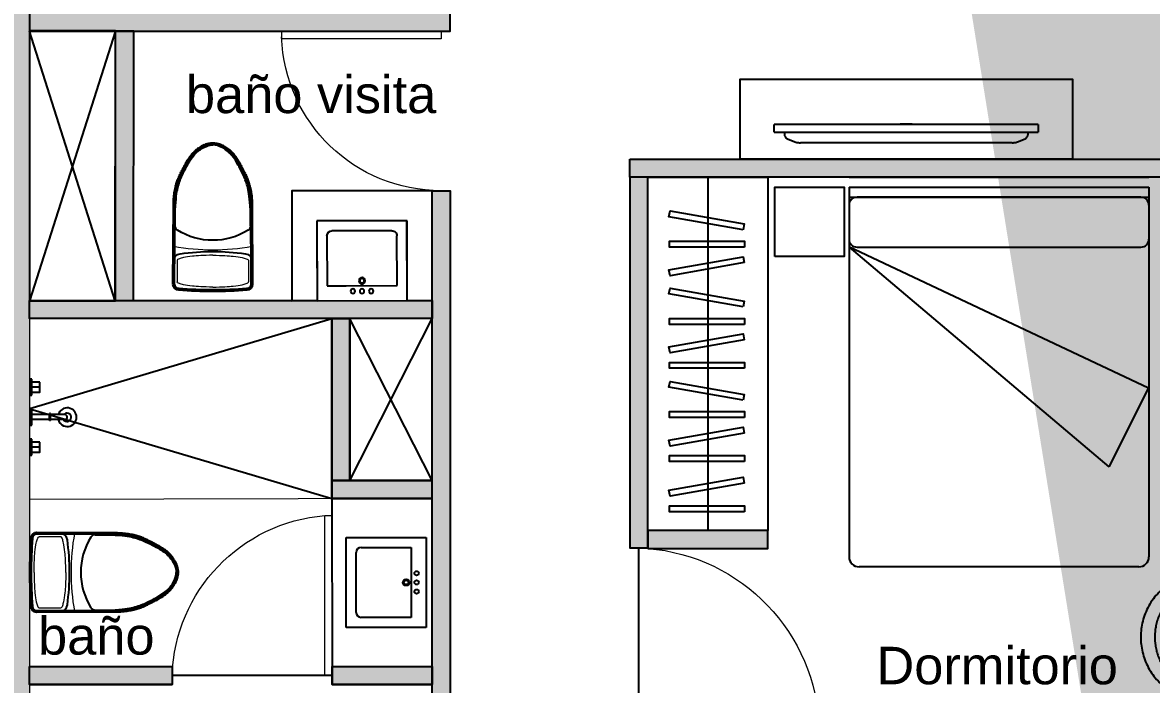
# Model space of a CAD drawing. Header units: metres. Extents: x -598 to 357, y -242 to 574.
# Drawn here: x -199.47 to -193.83, y 281.96 to 285.27 of the extents above; entities that cross this region are included whole.
import ezdxf

# ---------------------------------------------------------------- set-up
doc = ezdxf.new("R2010")
doc.units = ezdxf.units.M
doc.set_wipeout_variables(frame=1)
for name, color, linetype, lineweight in [('A-DOOR', 1, 'Continuous', 18), ('Muro Mamspoteria', 5, 'Continuous', 9), ('P-SANR-FIXT', 251, 'Continuous', 18), ('xref_Nivel TIPICO$0$P-puerta', 1, 'Continuous', 18)]:
    doc.layers.add(name, color=color, linetype=linetype, lineweight=lineweight)
for name, color, linetype in [('APTOS_SPZ_MCH_N2 MUNI$0$DUCTOS', 1, 'Continuous'), ('APTOS_SPZ_MCH_N2 MUNI$0$Muebles', 1, 'Continuous'), ('Closet serchas', 9, 'Continuous'), ('Muebles fijos', 251, 'Continuous'), ('T-texto', 8, 'Continuous'), ('xref_Nivel TIPICO$0$C-cocinas', 1, 'Continuous'), ('xref_Nivel TIPICO$0$D-ducha mezcladora', 1, 'Continuous'), ('xref_Nivel TIPICO$0$H-hatch mamposteria', 8, 'Continuous'), ('xref_Nivel TIPICO$0$H-hatch tablayeso', 9, 'Continuous'), ('xref_Nivel TIPICO$0$M-muebles', 1, 'Continuous'), ('xref_Nivel TIPICO$0$M-muro tablayeso', 4, 'Continuous')]:
    doc.layers.add(name, color=color, linetype=linetype)
doc.styles.get("Standard").update_dxf_attribs({"font": 'arial.ttf'})

# ---------------------------------------------------------------- blocks, each defined once
blk = doc.blocks.new('Toilet_Oval_17859 - MO- Inodoro-439146-NIVEL TIPICO 5 - 7  - AMOBLADO')
at = {"layer": 'P-SANR-FIXT', "lineweight": 50}
for p, q in [((-0.196, 0.4633), (-0.194, 0.0621)), ((0.194, 0.0621), (0.196, 0.4633))]:
    blk.add_line(p, q, dxfattribs=at)
at = {"layer": 'P-SANR-FIXT'}
for p, q in [((-0.1786, 0.3447), (-0.1786, 0.4512)), ((0.1786, 0.3447), (0.1786, 0.4512))]:
    blk.add_line(p, q, dxfattribs=at)
at = {"layer": 'P-SANR-FIXT', "lineweight": 25}
for p, q in [((-0.1887, 0.1708), (-0.1884, 0.0926)), ((0.1887, 0.1708), (0.1884, 0.0926))]:
    blk.add_line(p, q, dxfattribs=at)
at = {"layer": 'P-SANR-FIXT', "lineweight": 50}
for centre, radius, start, end in [((-0.1706, 0.4633), 0.0254, 90, 180), ((0, -1.9235), 2.4182, 90, 94.0453), ((0, -1.9235), 2.4182, 85.9547, 90), ((0.1706, 0.4633), 0.0254, 360, 90)]:
    blk.add_arc(centre, radius, start, end, dxfattribs=at)
at = {"layer": 'P-SANR-FIXT', "lineweight": 25}
for centre, radius, start, end in [((-0.1579, 0.3484), 0.0381, 180, 262.1046), ((0.1579, 0.3484), 0.0381, 277.8954, 0), ((0, 1.487), 1.1875, 262.1046, 277.8954), ((0, -0.0901), 0.3336, 58.0304, 121.9696), ((-0.1626, 0.1709), 0.0261, 122.4497, 180.2256), ((0.1626, 0.1709), 0.0261, 359.7744, 57.5503)]:
    blk.add_arc(centre, radius, start, end, dxfattribs=at)
at = {"layer": 'P-SANR-FIXT'}
blk.add_arc((0, -0.8197), 1.112, 79.8479, 100.1521, dxfattribs=at)
for points in [[(0, 0.4774), (-0.0484, 0.4774), (-0.1037, 0.4729), (-0.1428, 0.4681), (-0.1653, 0.461), (-0.1744, 0.4578), (-0.1786, 0.4531), (-0.1786, 0.4512)], [(0, 0.4774), (0.0484, 0.4774), (0.1037, 0.4729), (0.1428, 0.4681), (0.1653, 0.461), (0.1744, 0.4578), (0.1786, 0.4531), (0.1786, 0.4512)], [(0, 0.3185), (-0.0484, 0.3185), (-0.1037, 0.323), (-0.1428, 0.3278), (-0.1653, 0.3349), (-0.1744, 0.3381), (-0.1786, 0.3428), (-0.1786, 0.3447)], [(0, 0.3185), (0.0484, 0.3185), (0.1037, 0.323), (0.1428, 0.3278), (0.1653, 0.3349), (0.1744, 0.3381), (0.1786, 0.3428), (0.1786, 0.3447)]]:
    blk.add_open_spline(points, degree=3, knots=[0, 0, 0, 0, 0.1566407, 0.2861825, 0.3655305, 0.4088071, 0.4283279, 0.4283279, 0.4283279, 0.4283279], dxfattribs=at)
at = {"layer": 'P-SANR-FIXT', "lineweight": 50}
for points, knots in [([(-0.194, 0.0621), (-0.1937, 0.0503), (-0.1924, 0.028), (-0.189, 0.0038), (-0.1855, -0.0137), (-0.1826, -0.0259), (-0.1794, -0.0373), (-0.176, -0.048), (-0.1724, -0.0579), (-0.1688, -0.0672), (-0.165, -0.0758), (-0.1613, -0.084), (-0.1576, -0.0916), (-0.1529, -0.1013), (-0.1473, -0.1124), (-0.141, -0.1244), (-0.133, -0.1391), (-0.1251, -0.152), (-0.117, -0.1643), (-0.1107, -0.1733), (-0.1038, -0.1821), (-0.0962, -0.1908), (-0.0878, -0.1992), (-0.0783, -0.2075), (-0.0677, -0.2156), (-0.0585, -0.2217), (-0.0519, -0.2254), (-0.0482, -0.2275), (-0.0454, -0.2289), (-0.0426, -0.2302), (-0.0399, -0.2315), (-0.0376, -0.2325), (-0.0356, -0.2332), (-0.0335, -0.2339), (-0.0309, -0.2348), (-0.0276, -0.2357), (-0.0241, -0.2366), (-0.0201, -0.2374), (-0.0156, -0.2381), (-0.0092, -0.2391), (-0.0038, -0.2397), (0, -0.24)], [0, 0, 0, 0, 0.041667, 0.083333, 0.104167, 0.125, 0.145833, 0.166667, 0.1875, 0.208333, 0.229167, 0.25, 0.270833, 0.291667, 0.333333, 0.375, 0.416667, 0.5, 0.541667, 0.583333, 0.625, 0.666667, 0.708333, 0.75, 0.791667, 0.833333, 0.854167, 0.864583, 0.875, 0.885417, 0.895833, 0.90625, 0.911458, 0.916667, 0.927083, 0.9375, 0.947917, 0.958333, 0.96875, 0.979167, 1, 1, 1, 1]), ([(0, -0.24), (0.0038, -0.2397), (0.0092, -0.2391), (0.0156, -0.2381), (0.0201, -0.2374), (0.0241, -0.2366), (0.0276, -0.2357), (0.0309, -0.2348), (0.0341, -0.2338), (0.0371, -0.2327), (0.0399, -0.2315), (0.0426, -0.2302), (0.0454, -0.2289), (0.0482, -0.2275), (0.0519, -0.2254), (0.0585, -0.2217), (0.0677, -0.2156), (0.0783, -0.2075), (0.0878, -0.1992), (0.0962, -0.1908), (0.1038, -0.1821), (0.1107, -0.1733), (0.117, -0.1643), (0.1251, -0.152), (0.133, -0.1391), (0.141, -0.1244), (0.1473, -0.1124), (0.1529, -0.1013), (0.1576, -0.0916), (0.1613, -0.084), (0.165, -0.0758), (0.1688, -0.0672), (0.1724, -0.0579), (0.176, -0.048), (0.1794, -0.0373), (0.1826, -0.0259), (0.1855, -0.0137), (0.189, 0.0038), (0.1924, 0.028), (0.1937, 0.0503), (0.194, 0.0621)], [0, 0, 0, 0, 0.020833, 0.03125, 0.041667, 0.052083, 0.0625, 0.072917, 0.083333, 0.09375, 0.104167, 0.114583, 0.125, 0.135417, 0.145833, 0.166667, 0.208333, 0.25, 0.291667, 0.333333, 0.375, 0.416667, 0.458333, 0.5, 0.583333, 0.625, 0.666667, 0.708333, 0.729167, 0.75, 0.770833, 0.791667, 0.8125, 0.833333, 0.854167, 0.875, 0.895833, 0.916667, 0.958333, 1, 1, 1, 1])]:
    blk.add_open_spline(points, degree=3, knots=knots, dxfattribs=at)
at = {"layer": 'P-SANR-FIXT', "lineweight": 25}
for points in [[(-0.1884, 0.0926), (-0.1844, 0.0317), (-0.1781, -0.0197), (-0.1546, -0.0809), (-0.1328, -0.1236), (-0.1143, -0.1557), (-0.0938, -0.1851), (-0.066, -0.2094), (-0.0504, -0.2203), (-0.0177, -0.234), (0, -0.2337)], [(0.1884, 0.0926), (0.1844, 0.0317), (0.1781, -0.0197), (0.1546, -0.0809), (0.1328, -0.1236), (0.1143, -0.1557), (0.0938, -0.1851), (0.066, -0.2094), (0.0504, -0.2203), (0.0177, -0.234), (0, -0.2337)]]:
    blk.add_open_spline(points, degree=3, knots=[0, 0, 0, 0, 0.19509, 0.375915, 0.540569, 0.672678, 0.792703, 0.893059, 0.993012, 1.071971, 1.071971, 1.071971, 1.071971], dxfattribs=at)
blk = doc.blocks.new('L3')
blk.add_wipeout([(24.5796, 24.0767), (25.0296, 24.0767), (25.0296, 23.6767), (24.5796, 23.6767)]).dxf.layer = 'Muebles fijos'
at = {"layer": 'Muebles fijos'}
for p, q in [((24.5796, 24.0767), (25.0296, 24.0767)), ((24.5796, 23.6767), (24.5796, 24.0767)), ((24.6546, 24.0767), (24.9546, 24.0767)), ((25.0296, 24.0767), (25.0296, 23.6767)), ((24.5796, 23.7517), (24.5796, 24.0017)), ((24.6296, 23.7517), (24.6296, 24.0017)), ((24.6296, 23.7517), (24.6296, 24.0017)), ((24.6546, 24.0267), (24.9546, 24.0267)), ((24.6546, 24.0267), (24.9546, 24.0267)), ((24.9796, 24.0017), (24.9796, 23.7517)), ((24.9796, 24.0017), (24.9796, 23.7517)), ((25.0296, 24.0017), (25.0296, 23.6767)), ((24.9796, 23.7517), (24.6296, 23.7517)), ((24.9796, 23.7517), (24.8832, 23.7517)), ((25.0296, 23.6767), (24.5796, 23.6767)), ((25.0296, 23.6767), (24.5796, 23.6767))]:
    blk.add_line(p, q, dxfattribs=at)
for centre, radius in [((24.8046, 23.7766), 0.0161), ((24.8046, 23.7766), 0.0111), ((24.7588, 23.7245), 0.0111), ((24.8046, 23.7245), 0.0111), ((24.8504, 23.7245), 0.0111)]:
    blk.add_circle(centre, radius, dxfattribs=at)
for centre, start, end in [((24.6546, 24.0017), 90, 180), ((24.6546, 24.0017), 90, 180), ((24.9546, 24.0017), 0, 90), ((24.9546, 24.0017), 0, 90)]:
    blk.add_arc(centre, 0.025, start, end, dxfattribs=at)
blk = doc.blocks.new('xref_Nivel TIPICO$0$P-90')
at = {"layer": 'Defpoints', "color": 8, "true_color": 0x808080}
blk.add_lwpolyline([(0, 0), (0.9, 0)], dxfattribs=at)
at = {"layer": 'xref_Nivel TIPICO$0$P-puerta'}
for p, q in [((0.0404, 0.9), (0, 0.9)), ((0, 0.9), (0, 0)), ((0.0404, 0), (0.0404, 0.9)), ((0, 0), (0.0404, 0))]:
    blk.add_line(p, q, dxfattribs=at)
at = {"layer": 'xref_Nivel TIPICO$0$P-puerta', "color": 8, "true_color": 0x808080}
blk.add_arc((-0.0344, -0.032), 0.935, 1.9599, 85.4069, dxfattribs=at)
blk = doc.blocks.new('*U286')
at = {"layer": 'xref_Nivel TIPICO$0$H-hatch tablayeso', "transparency": 33554559}
h = blk.add_hatch(color=256, dxfattribs=at)
h.dxf.hatch_style = 1
h.paths.add_polyline_path([(0, 90), (0, 0), (3616.6, 0), (3616.6, 90)])
at = {"layer": 'xref_Nivel TIPICO$0$M-muro tablayeso'}
blk.add_lwpolyline([(3616.6, 0), (0, 0), (0, 90), (3616.6, 90), (3616.6, 0)], dxfattribs=at)
blk = doc.blocks.new('*U242')
at = {"layer": 'xref_Nivel TIPICO$0$H-hatch tablayeso', "transparency": 33554559}
h = blk.add_hatch(color=256, dxfattribs=at)
h.dxf.hatch_style = 1
h.paths.add_polyline_path([(0, 90), (0, 0), (499.2, 0), (499.2, 90)])
at = {"layer": 'xref_Nivel TIPICO$0$M-muro tablayeso'}
blk.add_lwpolyline([(499.2, 0), (0, 0), (0, 90), (499.2, 90), (499.2, 0)], dxfattribs=at)
blk = doc.blocks.new('*U244')
at = {"layer": 'xref_Nivel TIPICO$0$H-hatch tablayeso', "transparency": 33554559}
h = blk.add_hatch(color=256, dxfattribs=at)
h.dxf.hatch_style = 1
h.paths.add_polyline_path([(0, 90), (0, 0), (713.2, 0), (713.2, 90)])
at = {"layer": 'xref_Nivel TIPICO$0$M-muro tablayeso'}
blk.add_lwpolyline([(713.2, 0), (0, 0), (0, 90), (713.2, 90), (713.2, 0)], dxfattribs=at)
blk = doc.blocks.new('*U287')
at = {"layer": 'xref_Nivel TIPICO$0$H-hatch tablayeso', "transparency": 33554559}
h = blk.add_hatch(color=256, dxfattribs=at)
h.dxf.hatch_style = 1
h.paths.add_polyline_path([(0, 90), (0, 0), (1855, 0), (1855, 90)])
at = {"layer": 'xref_Nivel TIPICO$0$M-muro tablayeso'}
blk.add_lwpolyline([(1855, 0), (0, 0), (0, 90), (1855, 90), (1855, 0)], dxfattribs=at)
blk = doc.blocks.new('*U289')
at = {"layer": 'xref_Nivel TIPICO$0$H-hatch tablayeso', "transparency": 33554559}
h = blk.add_hatch(color=256, dxfattribs=at)
h.dxf.hatch_style = 1
h.paths.add_polyline_path([(0, 90), (0, 0), (3920.9, 0), (3920.9, 90)])
at = {"layer": 'xref_Nivel TIPICO$0$M-muro tablayeso'}
blk.add_lwpolyline([(3920.9, 0), (0, 0), (0, 90), (3920.9, 90), (3920.9, 0)], dxfattribs=at)
blk = doc.blocks.new('*U284')
at = {"layer": 'xref_Nivel TIPICO$0$H-hatch tablayeso', "transparency": 33554559}
h = blk.add_hatch(color=256, dxfattribs=at)
h.dxf.hatch_style = 1
h.paths.add_polyline_path([(0, 90), (0, 0), (2013.3, 0), (2013.3, 90)])
at = {"layer": 'xref_Nivel TIPICO$0$M-muro tablayeso'}
blk.add_lwpolyline([(2013.3, 0), (0, 0), (0, 90), (2013.3, 90), (2013.3, 0)], dxfattribs=at)
blk = doc.blocks.new('*U285')
at = {"layer": 'xref_Nivel TIPICO$0$H-hatch tablayeso', "transparency": 33554559}
h = blk.add_hatch(color=256, dxfattribs=at)
h.dxf.hatch_style = 1
h.paths.add_polyline_path([(0, 90), (0, 0), (2103.3, 0), (2103.3, 90)])
at = {"layer": 'xref_Nivel TIPICO$0$M-muro tablayeso'}
blk.add_lwpolyline([(2103.3, 0), (0, 0), (0, 90), (2103.3, 90), (2103.3, 0)], dxfattribs=at)
blk = doc.blocks.new('Familia Puertas - P-7-13066183-AMUEBLADAS N8 _18_34')
at = {"layer": 'A-DOOR'}
for p, q in [((-0.4492, 1), (-0.5, 1)), ((-0.5, 1), (-0.5, 0)), ((-0.4492, 0), (-0.4492, 1)), ((-0.5, 0), (-0.4492, 0))]:
    blk.add_line(p, q, dxfattribs=at)
at = {"layer": 'A-DOOR', "color": 8, "true_color": 0x808080}
blk.add_arc((-0.4972, 0.0006), 1.0022, 359.96451, 87.98542, dxfattribs=at)
blk = doc.blocks.new('xref_Nivel TIPICO$0$Television_Panasonic_54quot_Plasma_Wall_Mounted_10523 - Television_Panasonic_54quot_Plasma_Wall_Mounted_10523-13820842-AMUEBLADAS N8 _18_34')
at = {"layer": 'xref_Nivel TIPICO$0$M-muebles'}
for p, q in [((-0.6604, 0.2423), (0.6604, 0.2423)), ((-0.6604, 0.2423), (-0.6604, 0.2042)), ((-0.0293, 0.2439), (-0.0258, 0.2439)), ((-0.0293, 0.2439), (-0.0293, 0.2423)), ((-0.0281, 0.2439), (-0.0257, 0.2439)), ((-0.0281, 0.2439), (-0.0281, 0.2423)), ((-0.0258, 0.2439), (-0.0244, 0.2439)), ((-0.0258, 0.2439), (-0.0258, 0.2423)), ((-0.0258, 0.2439), (-0.0258, 0.2423)), ((-0.0257, 0.2439), (-0.024, 0.2439)), ((-0.0257, 0.2439), (-0.0257, 0.2423)), ((-0.0257, 0.2439), (-0.0257, 0.2423)), ((-0.0245, 0.2439), (-0.0245, 0.2423)), ((-0.0244, 0.2439), (-0.0233, 0.2439)), ((-0.0244, 0.2439), (-0.0244, 0.2423)), ((-0.024, 0.2439), (-0.0234, 0.2439)), ((-0.024, 0.2423), (-0.024, 0.2439)), ((-0.0237, 0.2439), (-0.0237, 0.2423)), ((-0.0234, 0.2439), (-0.0234, 0.2423)), ((-0.0233, 0.2439), (-0.0226, 0.2439)), ((-0.0233, 0.2439), (-0.0233, 0.2423)), ((-0.023, 0.2439), (-0.023, 0.2423)), ((-0.0226, 0.2439), (-0.0223, 0.2439)), ((-0.0226, 0.2439), (-0.0226, 0.2423)), ((-0.0223, 0.2439), (-0.0223, 0.2423)), ((-0.0211, 0.2439), (-0.0209, 0.2439)), ((-0.0211, 0.2439), (-0.0211, 0.2423)), ((-0.021, 0.2439), (-0.0204, 0.2439)), ((-0.021, 0.2439), (-0.021, 0.2423)), ((-0.0209, 0.2439), (-0.0203, 0.2439)), ((-0.0209, 0.2439), (-0.0209, 0.2423)), ((-0.0205, 0.2439), (-0.0205, 0.2423)), ((-0.0204, 0.2439), (-0.0194, 0.2439)), ((-0.0204, 0.2439), (-0.0204, 0.2423)), ((-0.0203, 0.2439), (-0.0195, 0.2439)), ((-0.0203, 0.2439), (-0.0203, 0.2423)), ((-0.0198, 0.2439), (-0.0198, 0.2423)), ((-0.0195, 0.2439), (-0.0185, 0.2439)), ((-0.0195, 0.2439), (-0.0195, 0.2423)), ((-0.0194, 0.2439), (-0.0179, 0.2439)), ((-0.0194, 0.2439), (-0.0194, 0.2423)), ((-0.0193, 0.2439), (-0.0186, 0.2439)), ((-0.0193, 0.2439), (-0.0193, 0.2423)), ((-0.0192, 0.2439), (-0.0192, 0.2423)), ((-0.0188, 0.2439), (-0.0188, 0.2423)), ((-0.0186, 0.2439), (-0.0174, 0.2439)), ((-0.0186, 0.2439), (-0.0186, 0.2423)), ((-0.0185, 0.2439), (-0.0164, 0.2439)), ((-0.0185, 0.2439), (-0.0185, 0.2423)), ((-0.0183, 0.2439), (-0.0183, 0.2423)), ((-0.018, 0.2439), (-0.018, 0.2423)), ((-0.0179, 0.2439), (-0.0165, 0.2439)), ((-0.0179, 0.2439), (-0.0179, 0.2423)), ((-0.0175, 0.2439), (-0.0175, 0.2423)), ((-0.0174, 0.2439), (-0.0166, 0.2439)), ((-0.0174, 0.2439), (-0.0174, 0.2423)), ((-0.0167, 0.2439), (-0.0167, 0.2423)), ((-0.0166, 0.2439), (-0.0164, 0.2439)), ((-0.0166, 0.2439), (-0.0166, 0.2423)), ((-0.0165, 0.2439), (-0.0157, 0.2439)), ((-0.0165, 0.2439), (-0.0165, 0.2423)), ((-0.0164, 0.2423), (-0.0164, 0.2439)), ((-0.0164, 0.2423), (-0.0164, 0.2439)), ((-0.0164, 0.2439), (-0.0164, 0.2423)), ((-0.0161, 0.2439), (-0.0161, 0.2423)), ((-0.0157, 0.2439), (-0.0153, 0.2439)), ((-0.0157, 0.2439), (-0.0157, 0.2423)), ((-0.0153, 0.2439), (-0.0152, 0.2439)), ((-0.0153, 0.2439), (-0.0153, 0.2423)), ((-0.0152, 0.2439), (-0.0152, 0.2439)), ((-0.0152, 0.2439), (-0.0149, 0.2439)), ((-0.0152, 0.2439), (-0.0152, 0.2423)), ((-0.0152, 0.2439), (-0.0152, 0.2423)), ((-0.0152, 0.2439), (-0.0152, 0.2423)), ((-0.0149, 0.2439), (-0.0149, 0.2423)), ((-0.0136, 0.2439), (-0.0125, 0.2439)), ((-0.0136, 0.2439), (-0.0136, 0.2423)), ((-0.0125, 0.2439), (-0.0103, 0.2439)), ((-0.0125, 0.2439), (-0.0125, 0.2423)), ((-0.0125, 0.2439), (-0.0125, 0.2423)), ((-0.0119, 0.2439), (-0.0119, 0.2423)), ((-0.0106, 0.2439), (-0.0106, 0.2423)), ((-0.0103, 0.2439), (-0.0092, 0.2439)), ((-0.0103, 0.2439), (-0.0103, 0.2423)), ((-0.0094, 0.2439), (-0.0094, 0.2423)), ((-0.0092, 0.2439), (-0.0085, 0.2439)), ((-0.0092, 0.2439), (-0.0092, 0.2423)), ((-0.0085, 0.2439), (-0.0081, 0.2439)), ((-0.0085, 0.2439), (-0.0085, 0.2423)), ((-0.0081, 0.2439), (-0.0081, 0.2439)), ((-0.0081, 0.2439), (-0.0081, 0.2423)), ((-0.0081, 0.2439), (-0.0081, 0.2423)), ((-0.0067, 0.2439), (-0.0065, 0.2439)), ((-0.0067, 0.2439), (-0.0067, 0.2423)), ((-0.0066, 0.2439), (-0.0061, 0.2439)), ((-0.0066, 0.2439), (-0.0066, 0.2423)), ((-0.0065, 0.2439), (-0.0059, 0.2439)), ((-0.0065, 0.2439), (-0.0065, 0.2423)), ((-0.0061, 0.2439), (-0.0051, 0.2439)), ((-0.0061, 0.2439), (-0.0061, 0.2423)), ((-0.0061, 0.2439), (-0.0061, 0.2423)), ((-0.0059, 0.2439), (-0.0051, 0.2439)), ((-0.0059, 0.2439), (-0.0059, 0.2423)), ((-0.0054, 0.2439), (-0.0054, 0.2423)), ((-0.0051, 0.2439), (-0.0041, 0.2439)), ((-0.0051, 0.2439), (-0.0035, 0.2439)), ((-0.0051, 0.2439), (-0.0051, 0.2423)), ((-0.0051, 0.2439), (-0.0051, 0.2423)), ((-0.005, 0.2439), (-0.0042, 0.2439)), ((-0.005, 0.2439), (-0.005, 0.2423)), ((-0.0049, 0.2439), (-0.0049, 0.2423)), ((-0.0044, 0.2439), (-0.0044, 0.2423)), ((-0.0042, 0.2439), (-0.003, 0.2439)), ((-0.0042, 0.2439), (-0.0042, 0.2423)), ((-0.0041, 0.2439), (-0.0021, 0.2439)), ((-0.0041, 0.2439), (-0.0041, 0.2423)), ((-0.0039, 0.2439), (-0.0039, 0.2423)), ((-0.0037, 0.2439), (-0.0037, 0.2423)), ((-0.0035, 0.2439), (-0.0021, 0.2439)), ((-0.0035, 0.2439), (-0.0035, 0.2423)), ((-0.0032, 0.2439), (-0.0032, 0.2423)), ((-0.003, 0.2439), (-0.0022, 0.2439)), ((-0.003, 0.2439), (-0.003, 0.2423)), ((-0.0024, 0.2439), (-0.0024, 0.2423)), ((-0.0022, 0.2439), (-0.0021, 0.2439)), ((-0.0022, 0.2439), (-0.0022, 0.2423)), ((-0.0021, 0.2439), (-0.0013, 0.2439)), ((-0.0021, 0.2423), (-0.0021, 0.2439)), ((-0.0021, 0.2423), (-0.0021, 0.2439)), ((-0.0021, 0.2439), (-0.0021, 0.2423)), ((-0.0021, 0.2439), (-0.0021, 0.2423)), ((-0.0018, 0.2439), (-0.0018, 0.2423)), ((-0.0013, 0.2439), (-0.0009, 0.2439)), ((-0.0013, 0.2439), (-0.0013, 0.2423)), ((-0.0009, 0.2439), (-0.0009, 0.2439)), ((-0.0009, 0.2439), (-0.0008, 0.2439)), ((-0.0009, 0.2439), (-0.0009, 0.2423)), ((-0.0009, 0.2439), (-0.0009, 0.2423)), ((-0.0009, 0.2439), (-0.0009, 0.2423)), ((-0.0008, 0.2439), (-0.0006, 0.2439)), ((-0.0008, 0.2439), (-0.0008, 0.2423)), ((-0.0006, 0.2439), (-0.0006, 0.2423)), ((0.0003, 0.2439), (0.0015, 0.2439)), ((0.0003, 0.2423), (0.0003, 0.2439)), ((0.0004, 0.2439), (0.0007, 0.2439)), ((0.0004, 0.2439), (0.0004, 0.2423)), ((0.0007, 0.2439), (0.0012, 0.2439)), ((0.0007, 0.2439), (0.0007, 0.2423)), ((0.0007, 0.2439), (0.0007, 0.2423)), ((0.0012, 0.2439), (0.002, 0.2439)), ((0.0012, 0.2439), (0.0012, 0.2423)), ((0.0012, 0.2439), (0.0012, 0.2423)), ((0.0015, 0.2439), (0.002, 0.2439)), ((0.0015, 0.2439), (0.0015, 0.2423)), ((0.0015, 0.2439), (0.0015, 0.2423)), ((0.0019, 0.2439), (0.0032, 0.2439)), ((0.0019, 0.2439), (0.0019, 0.2423)), ((0.002, 0.2439), (0.0033, 0.2439)), ((0.002, 0.2439), (0.003, 0.2439)), ((0.002, 0.2439), (0.002, 0.2423)), ((0.002, 0.2439), (0.002, 0.2423)), ((0.003, 0.2439), (0.0044, 0.2439)), ((0.003, 0.2439), (0.003, 0.2423)), ((0.0031, 0.2439), (0.0031, 0.2423)), ((0.0032, 0.2439), (0.0049, 0.2439)), ((0.0032, 0.2439), (0.0032, 0.2423)), ((0.0032, 0.2439), (0.0032, 0.2423)), ((0.0032, 0.2439), (0.0032, 0.2423)), ((0.0033, 0.2439), (0.0044, 0.2439)), ((0.0033, 0.2439), (0.0033, 0.2423)), ((0.0041, 0.2439), (0.0041, 0.2423)), ((0.0044, 0.2439), (0.0053, 0.2439)), ((0.0044, 0.2439), (0.0044, 0.2423)), ((0.0044, 0.2439), (0.0044, 0.2423)), ((0.0045, 0.2439), (0.0045, 0.2423)), ((0.0047, 0.2439), (0.0047, 0.2423)), ((0.0049, 0.2439), (0.0057, 0.2439)), ((0.0049, 0.2439), (0.0049, 0.2423)), ((0.0053, 0.2439), (0.0057, 0.2439)), ((0.0053, 0.2439), (0.0053, 0.2423)), ((0.0057, 0.2439), (0.006, 0.2439)), ((0.0057, 0.2439), (0.0057, 0.2423)), ((0.0057, 0.2439), (0.0057, 0.2423)), ((0.0057, 0.2439), (0.0057, 0.2423)), ((0.006, 0.2439), (0.006, 0.2423)), ((0.007, 0.2439), (0.008, 0.2439)), ((0.007, 0.2423), (0.007, 0.2439)), ((0.0079, 0.2439), (0.0079, 0.2423)), ((0.008, 0.2439), (0.0101, 0.2439)), ((0.008, 0.2439), (0.008, 0.2423)), ((0.0082, 0.2439), (0.0087, 0.2439)), ((0.0082, 0.2439), (0.0082, 0.2423)), ((0.0087, 0.2439), (0.0101, 0.2439)), ((0.0087, 0.2439), (0.0087, 0.2423)), ((0.0087, 0.2439), (0.0087, 0.2423)), ((0.0101, 0.2439), (0.0123, 0.2439)), ((0.0101, 0.2439), (0.0115, 0.2439)), ((0.0101, 0.2423), (0.0101, 0.2439)), ((0.0101, 0.2439), (0.0101, 0.2423)), ((0.0101, 0.2439), (0.0101, 0.2423)), ((0.0101, 0.2439), (0.0101, 0.2423)), ((0.0115, 0.2439), (0.012, 0.2439)), ((0.0115, 0.2439), (0.0115, 0.2423)), ((0.0115, 0.2439), (0.0115, 0.2423)), ((0.0117, 0.2439), (0.0117, 0.2423)), ((0.012, 0.2439), (0.012, 0.2423)), ((0.0123, 0.2439), (0.0132, 0.2439)), ((0.0123, 0.2439), (0.0123, 0.2423)), ((0.0128, 0.2439), (0.0128, 0.2423)), ((0.0132, 0.2439), (0.0132, 0.2423)), ((0.0145, 0.2439), (0.0157, 0.2439)), ((0.0145, 0.2439), (0.0145, 0.2423)), ((0.0157, 0.2439), (0.0178, 0.2439)), ((0.0157, 0.2439), (0.0157, 0.2423)), ((0.0157, 0.2439), (0.0157, 0.2423)), ((0.0162, 0.2439), (0.0162, 0.2423)), ((0.0175, 0.2439), (0.0175, 0.2423)), ((0.0178, 0.2439), (0.0189, 0.2439)), ((0.0178, 0.2439), (0.0178, 0.2423)), ((0.0188, 0.2439), (0.0188, 0.2423)), ((0.0189, 0.2439), (0.0197, 0.2439)), ((0.0189, 0.2439), (0.0189, 0.2423)), ((0.0197, 0.2439), (0.02, 0.2439)), ((0.0197, 0.2439), (0.0197, 0.2423)), ((0.02, 0.2439), (0.0201, 0.2439)), ((0.02, 0.2439), (0.02, 0.2423)), ((0.0201, 0.2439), (0.0201, 0.2423)), ((0.0217, 0.2439), (0.0229, 0.2439)), ((0.0217, 0.2439), (0.0229, 0.2439)), ((0.0217, 0.2439), (0.0217, 0.2423)), ((0.0217, 0.2439), (0.0217, 0.2423)), ((0.0229, 0.2439), (0.0229, 0.2423)), ((0.0229, 0.2439), (0.0229, 0.2423)), ((0.0243, 0.2439), (0.0247, 0.2439)), ((0.0243, 0.2439), (0.0243, 0.2423)), ((0.0247, 0.2439), (0.0258, 0.2439)), ((0.0247, 0.2439), (0.0247, 0.2423)), ((0.0252, 0.2439), (0.0252, 0.2423)), ((0.0255, 0.2439), (0.026, 0.2439)), ((0.0255, 0.2439), (0.0255, 0.2423)), ((0.0258, 0.2439), (0.0274, 0.2439)), ((0.0258, 0.2439), (0.0258, 0.2423)), ((0.026, 0.2439), (0.0273, 0.2439)), ((0.026, 0.2439), (0.026, 0.2423)), ((0.026, 0.2439), (0.026, 0.2423)), ((0.0273, 0.2439), (0.0285, 0.2439)), ((0.0273, 0.2439), (0.0273, 0.2423)), ((0.0274, 0.2439), (0.0292, 0.2439)), ((0.0274, 0.2439), (0.0274, 0.2423)), ((0.0274, 0.2439), (0.0274, 0.2423)), ((0.0274, 0.2439), (0.0274, 0.2423)), ((0.0283, 0.2439), (0.0283, 0.2423)), ((0.0285, 0.2439), (0.029, 0.2439)), ((0.0285, 0.2439), (0.0285, 0.2423)), ((0.0289, 0.2439), (0.0289, 0.2423)), ((0.029, 0.2439), (0.0302, 0.2439)), ((0.029, 0.2423), (0.029, 0.2439)), ((0.0292, 0.2439), (0.03, 0.2439)), ((0.0292, 0.2439), (0.0292, 0.2423)), ((0.0292, 0.2439), (0.0292, 0.2423)), ((0.03, 0.2439), (0.03, 0.2423)), ((0.0302, 0.2439), (0.0302, 0.2423)), ((0.6604, 0.2042), (0.6604, 0.2423)), ((0.6604, 0.2042), (-0.6604, 0.2042)), ((-0.6096, 0.1941), (-0.6096, 0.2042)), ((-0.5652, 0.1582), (-0.5943, 0.1708)), ((0.5943, 0.1708), (0.5652, 0.1582)), ((0.6096, 0.2042), (0.6096, 0.1941)), ((-0.5297, 0.1508), (0.5297, 0.1508))]:
    blk.add_line(p, q, dxfattribs=at)
for points, knots in [([(-0.5943, 0.1708), (-0.5961, 0.1716), (-0.5996, 0.1736), (-0.6031, 0.177), (-0.6055, 0.1802), (-0.6075, 0.1836), (-0.6091, 0.1882), (-0.6096, 0.1922), (-0.6096, 0.1941)], [0, 0, 0, 0, 0.2, 0.4, 0.5, 0.6, 0.8, 1, 1, 1, 1]), ([(0.6096, 0.1941), (0.6096, 0.1922), (0.6091, 0.1882), (0.6075, 0.1836), (0.6055, 0.1802), (0.6031, 0.177), (0.5995, 0.1736), (0.5962, 0.1716), (0.5943, 0.1708)], [-1, -1, -1, -1, -0.8, -0.6, -0.5, -0.4, -0.2, 0, 0, 0, 0])]:
    blk.add_open_spline(points, degree=3, knots=knots, dxfattribs=at)
for points in [[(-0.5297, 0.1508), (-0.5358, 0.1508), (-0.548, 0.1521), (-0.5596, 0.1557), (-0.5652, 0.1582)], [(0.5652, 0.1582), (0.5595, 0.1557), (0.548, 0.1521), (0.5359, 0.1508), (0.5297, 0.1508)]]:
    blk.add_open_spline(points, degree=3, dxfattribs=at)
blk = doc.blocks.new('xref_Nivel TIPICO$0$CAMA QUEEN')
at = {"layer": 'Defpoints', "color": 9, "linetype": 'Continuous'}
blk.add_line((-0.75, 1.95), (0.75, 1.95), dxfattribs=at)
at = {"layer": 'xref_Nivel TIPICO$0$M-muebles', "linetype": 'Continuous'}
for p, q in [((-0.75, 1.9), (-0.75, 0.05)), ((-0.75, 1.9), (0.75, 1.9)), ((0.75, 1.9), (0.75, 0.05)), ((-0.75, 1.85), (0.75, 1.85)), ((-0.7512, 1.6037), (0.7486, 0.8951)), ((-0.75, 1.6), (0.55, 0.5)), ((-0.71, 1.6), (0.71, 1.6)), ((0.7, 0), (-0.7, 0))]:
    blk.add_line(p, q, dxfattribs=at)
at = {"layer": 'xref_Nivel TIPICO$0$M-muebles'}
for p, q in [((-0.75, 1.81), (-0.75, 1.64)), ((0.71, 1.85), (-0.71, 1.85)), ((0.75, 1.81), (0.75, 1.64))]:
    blk.add_line(p, q, dxfattribs=at)
at = {"layer": 'xref_Nivel TIPICO$0$M-muebles', "linetype": 'Continuous'}
blk.add_lwpolyline([(0.75, 0.9), (0.55, 0.5)], dxfattribs=at)
at = {"layer": 'xref_Nivel TIPICO$0$M-muebles'}
for centre, start, end in [((-0.71, 1.81), 90, 180), ((0.71, 1.81), 0, 90), ((-0.71, 1.64), 180, 270), ((0.71, 1.64), 270, 0)]:
    blk.add_arc(centre, 0.04, start, end, dxfattribs=at)
at = {"layer": 'xref_Nivel TIPICO$0$M-muebles', "linetype": 'Continuous'}
for centre, start, end in [((-0.7, 0.05), 180, 270), ((0.7, 0.05), 270, 0)]:
    blk.add_arc(centre, 0.05, start, end, dxfattribs=at)
blk = doc.blocks.new('xref_Nivel TIPICO$0$MU12')
at = {"layer": 'xref_Nivel TIPICO$0$D-ducha mezcladora'}
for p, q in [((-0.19, 0), (-0.19, -0.01)), ((-0.11, 0), (-0.19, 0)), ((-0.11, -0.01), (-0.11, 0)), ((0.04, 0), (-0.04, 0)), ((-0.04, 0), (-0.04, -0.01)), ((0.04, -0.01), (0.04, 0)), ((0.19, 0), (0.11, 0)), ((0.11, 0), (0.11, -0.01)), ((0.19, -0.01), (0.19, 0)), ((-0.19, -0.01), (-0.11, -0.01)), ((-0.15, -0.05), (-0.15, -0.01)), ((-0.04, -0.01), (0.04, -0.01)), ((0.11, -0.01), (0.19, -0.01)), ((0.15, -0.05), (0.15, -0.01))]:
    blk.add_line(p, q, dxfattribs=at)
at = {"layer": 'xref_Nivel TIPICO$0$D-ducha mezcladora', "linetype": 'ByBlock'}
for p, q in [((-0.0125, -0.0972), (-0.0125, -0.01)), ((0.0125, -0.0972), (0.0125, -0.01)), ((-0.0175, -0.0972), (0.0175, -0.0972)), ((-0.0175, -0.1022), (-0.0175, -0.0972)), ((-0.0175, -0.1022), (0.0175, -0.1022)), ((-0.0125, -0.1771), (-0.0125, -0.1022)), ((0.0125, -0.1783), (0.0125, -0.1022)), ((0.0175, -0.1022), (0.0175, -0.0972))]:
    blk.add_line(p, q, dxfattribs=at)
at = {"layer": 'xref_Nivel TIPICO$0$D-ducha mezcladora'}
for points in [[(-0.175, -0.01), (-0.175, -0.05), (-0.125, -0.05)], [(-0.125, -0.05), (-0.125, -0.01)], [(0.125, -0.01), (0.125, -0.05), (0.175, -0.05)], [(0.175, -0.05), (0.175, -0.01)]]:
    blk.add_lwpolyline(points, dxfattribs=at)
for centre, radius, start, end in [((-0.0004, -0.1865), 0.0468, 104.9774, 73.9708), ((-0.0011, -0.1853), 0.0211, 122.5516, 49.7391), ((0.0002, -0.1733), 0.0133, 196.9135, 337.7151)]:
    blk.add_arc(centre, radius, start, end, dxfattribs=at)
blk = doc.blocks.new('*U168')
at = {"layer": 'xref_Nivel TIPICO$0$H-hatch tablayeso', "transparency": 33554559}
h = blk.add_hatch(color=256, dxfattribs=at)
h.dxf.hatch_style = 1
h.paths.add_polyline_path([(0, 90), (0, 0), (600, 0), (600, 90)])
at = {"layer": 'xref_Nivel TIPICO$0$M-muro tablayeso'}
blk.add_lwpolyline([(600, 0), (0, 0), (0, 90), (600, 90), (600, 0)], dxfattribs=at)
blk = doc.blocks.new('*U342')
at = {"layer": 'xref_Nivel TIPICO$0$H-hatch tablayeso', "transparency": 33554559}
h = blk.add_hatch(color=256, dxfattribs=at)
h.dxf.hatch_style = 1
h.paths.add_polyline_path([(0, 90), (0, 0), (1351.9, 0), (1351.9, 90)])
at = {"layer": 'xref_Nivel TIPICO$0$M-muro tablayeso'}
blk.add_lwpolyline([(1351.9, 0), (0, 0), (0, 90), (1351.9, 90), (1351.9, 0)], dxfattribs=at)
blk = doc.blocks.new('silla')
at = {"layer": 'APTOS_SPZ_MCH_N2 MUNI$0$Muebles'}
for points, weights, knots in [([(-124.698, 276.465), (-124.698, 276.4383), (-124.698, 276.4116), (-124.5567, 276.4116), (-124.4153, 276.4116), (-124.1708, 276.4416), (-124.1694, 276.7101), (-124.1681, 276.9786), (-124.4123, 277.0115), (-124.5552, 277.0115), (-124.698, 277.0115), (-124.698, 276.9851), (-124.698, 276.9586)], [1, 1, 1, 1, 1, 0.747428878724, 1, 0.747428878724, 1, 1, 1, 1, 1], [0, 0, 0, 1, 1, 2, 2, 3.453226, 3.453226, 4.906452, 4.906452, 5.906452, 5.906452, 6.906452, 6.906452, 6.906452]), ([(-124.4123, 276.4645), (-124.3069, 276.5613), (-124.3069, 276.7116), (-124.3069, 276.8619), (-124.4123, 276.9586), (-124.5521, 276.9586), (-124.6919, 276.9586), (-124.7033, 276.9586), (-124.7113, 276.9498), (-124.7194, 276.941), (-124.7194, 276.9286), (-124.7194, 276.7116), (-124.7194, 276.4945), (-124.7194, 276.4645), (-124.6919, 276.4645), (-124.5521, 276.4645), (-124.4123, 276.4645), (-124.2394, 276.516), (-124.2394, 276.7116), (-124.2394, 276.9072), (-124.4123, 276.9586)], [1, 0.906586410907, 1, 0.906586410907, 1, 1, 1, 0.923879532511, 1, 0.923879532511, 1, 1, 1, 0.707106781189, 1, 1, 1, 0.794674166831, 1, 0.794674166831, 1], [0, 0, 0, 0.871345, 0.871345, 1.74269, 1.74269, 2.74269, 2.74269, 3.528088, 3.528088, 4.313487, 4.313487, 5.313487, 5.313487, 6.884283, 6.884283, 7.884283, 7.884283, 9.188934, 9.188934, 10.493586, 10.493586, 10.493586])]:
    blk.add_rational_spline(points, weights, degree=2, knots=knots, dxfattribs=at)
blk = doc.blocks.new('*U400')
at = {"layer": 'xref_Nivel TIPICO$0$H-hatch tablayeso', "transparency": 33554559}
h = blk.add_hatch(color=256, dxfattribs=at)
h.dxf.hatch_style = 1
h.paths.add_polyline_path([(0, 90), (0, 0), (500.9, 0), (500.9, 90)])
at = {"layer": 'xref_Nivel TIPICO$0$M-muro tablayeso'}
blk.add_lwpolyline([(500.9, 0), (0, 0), (0, 90), (500.9, 90), (500.9, 0)], dxfattribs=at)
blk = doc.blocks.new('*U401')
at = {"layer": 'xref_Nivel TIPICO$0$H-hatch tablayeso', "transparency": 33554559}
h = blk.add_hatch(color=256, dxfattribs=at)
h.dxf.hatch_style = 1
h.paths.add_polyline_path([(0, 90), (0, 0), (809.3, 0), (809.3, 90)])
at = {"layer": 'xref_Nivel TIPICO$0$M-muro tablayeso'}
blk.add_lwpolyline([(809.3, 0), (0, 0), (0, 90), (809.3, 90), (809.3, 0)], dxfattribs=at)

msp = doc.modelspace()

# ---------------------------------------------------------------- hatches: boundary and pattern name
at = {"layer": 'xref_Nivel TIPICO$0$H-hatch mamposteria', "transparency": 33554585}
h = msp.add_hatch(color=256, dxfattribs=at)
h.dxf.hatch_style = 1
h.paths.add_polyline_path([(-193.8209, 300.2671), (-193.6809, 300.2671), (-193.6809, 301.9532), (-193.8209, 301.9532)], flags=17)
h.paths.add_polyline_path([(-192.6785, 304.9192), (-192.6788, 307.7882), (-192.8188, 307.7882), (-192.8185, 304.9192)], flags=17)
h.paths.add_polyline_path([(-196.4356, 277.4537), (-196.4356, 277.3137), (-194.2387, 277.3137), (-194.2387, 277.4537)])
h.paths.add_polyline_path([(-193.7788, 291.8773), (-193.7788, 291.6773), (-194.0782, 291.6764), (-194.0782, 291.7068), (-194.0982, 291.7076), (-194.0603, 291.8764)], flags=17)
h.paths.add_polyline_path([(-201.5387, 299.3882), (-201.5387, 299.5282), (-206.5387, 299.5282), (-206.5387, 299.3882)], flags=17)
h.paths.add_polyline_path([(-200.6387, 299.5282), (-200.6387, 299.3882), (-199.5787, 299.3882), (-199.5787, 295.7759), (-199.4387, 295.7759), (-199.4387, 300.2882), (-199.5787, 300.2882), (-199.5787, 299.5282)], flags=17)
h.paths.add_polyline_path([(-207.2787, 303.289), (-207.1387, 303.289), (-207.1387, 302.6038), (-207.2787, 302.6038)])
h.paths.add_polyline_path([(-207.1387, 303.889), (-207.2787, 303.889), (-207.2787, 308.8282), (-206.5387, 308.8282), (-206.5387, 308.6882), (-207.1387, 308.6882)])
h.paths.add_polyline_path([(-198.4448, 308.2982), (-198.4448, 308.4382), (-193.8788, 308.4382), (-193.8788, 308.2982)], flags=17)
h.paths.add_polyline_path([(-204.1337, 308.6882), (-204.1337, 308.8282), (-203.6587, 308.8282), (-203.6587, 308.6882)])
h.paths.add_polyline_path([(-207.2787, 300.2882), (-207.1387, 300.2882), (-207.1387, 299.3882), (-207.2787, 299.3882)])
h.paths.add_polyline_path([(-207.1387, 285.3896), (-207.2787, 285.3896), (-207.2787, 286.9226), (-206.0637, 286.9226), (-206.0637, 286.7826), (-207.1387, 286.7826)])
h.paths.add_polyline_path([(-207.1387, 280.3359), (-207.2787, 280.3359), (-207.2787, 282.4896), (-207.1387, 282.4896)])
h.paths.add_polyline_path([(-192.6834, 284.5896), (-192.8191, 284.5896), (-192.8191, 282.9377), (-192.6825, 282.9377)], flags=17)
h.paths.add_polyline_path([(-201.5387, 279.1221), (-201.6787, 279.1221), (-201.6787, 278.0136), (-203.0387, 278.0136), (-203.0387, 277.8736), (-201.6787, 277.8736), (-201.6787, 276.4656), (-201.1587, 276.4656), (-201.1587, 276.6056), (-201.5387, 276.6056)])
h.paths.add_polyline_path([(-197.1472, 288.8482), (-197.1472, 288.7082), (-199.4387, 288.7082), (-199.4387, 276.4656), (-199.9587, 276.4656), (-199.9587, 276.6056), (-199.5787, 276.6056), (-199.5787, 288.8482)])
h.paths.add_polyline_path([(-206.5387, 278.0136), (-206.5387, 277.8736), (-207.2787, 277.8736), (-207.2787, 279.3359), (-207.1387, 279.3359), (-207.1387, 278.0136)])
h.paths.add_polyline_path([(-207.2787, 284.3896), (-207.2777, 283.4896), (-207.1377, 283.4896), (-207.1387, 284.3896)])
h.paths.add_polyline_path([(-207.1387, 293.8296), (-207.2787, 293.8296), (-207.2787, 292.6773), (-207.1387, 292.6773)], flags=17)
h.paths.add_polyline_path([(-207.2787, 296.3626), (-205.745, 296.3626), (-205.745, 296.2226), (-207.1387, 296.2226), (-207.1377, 294.8296), (-207.2777, 294.8296)])
edge = h.paths.add_edge_path()
edge.add_line((-192.6783, 304.3442), (-192.8188, 304.3442))
edge.add_line((-192.8188, 304.3442), (-192.8188, 303.9932))
edge.add_line((-192.8188, 303.9932), (-194.4817, 303.9932))
edge.add_line((-194.4817, 303.9932), (-194.4817, 303.8532))
edge.add_line((-194.4817, 303.8532), (-192.6788, 303.8532))
edge.add_line((-192.6788, 303.8532), (-192.6788, 304.3442))
edge.add_line((-207.2777, 284.3896), (-207.1377, 284.3896))
edge.add_line((-192.6788, 290.9773), (-192.6788, 289.2277))
edge.add_line((-192.6788, 289.2277), (-195.489, 289.2277))
edge.add_line((-197.6472, 289.8482), (-197.7872, 289.8482))
edge.add_line((-198.4448, 308.3002), (-198.4448, 308.4402))
edge.add_line((-193.4387, 277.3137), (-193.4387, 277.4537))
edge.add_line((-192.8191, 280.6668), (-192.6811, 280.6668))
edge.add_line((-192.8191, 281.2668), (-192.6815, 281.2668))
edge.add_line((-194.8918, 293.7277), (-195.489, 293.7277))
edge.add_line((-195.489, 293.7277), (-195.489, 296.0877))
edge.add_line((-195.489, 296.0877), (-197.7872, 296.0877))
edge.add_line((-197.7872, 296.0877), (-197.7872, 296.3277))
edge.add_line((-195.0642, 291.6773), (-195.0642, 291.7076))
edge.add_line((-195.0642, 291.7076), (-195.0462, 291.7076))
edge.add_line((-195.0462, 291.7076), (-195.0823, 291.8773))
edge.add_line((-193.8128, 293.9277), (-192.8864, 293.9277))
edge.add_line((-192.8864, 293.9277), (-192.8864, 296.0277))
edge.add_line((-192.8864, 296.0277), (-195.289, 296.0277))
edge.add_line((-195.289, 296.0277), (-195.289, 293.9277))
edge.add_line((-195.289, 293.9277), (-194.8737, 293.9277))
edge.add_line((-197.7872, 296.3277), (-197.6472, 296.3277))
edge.add_line((-197.6472, 296.3277), (-197.6472, 296.2277))
edge.add_line((-197.6472, 296.2277), (-192.6788, 296.2277))
edge.add_line((-192.6788, 296.2277), (-192.6788, 293.7277))
edge.add_line((-192.6788, 293.7277), (-193.795, 293.7277))
edge.add_line((-193.4387, 277.3137), (-193.4387, 277.4537))
edge.add_line((-193.4387, 277.4537), (-192.8191, 277.4537))
edge.add_line((-192.8191, 277.4537), (-192.8191, 280.6668))
edge.add_line((-192.6811, 280.6668), (-192.6791, 277.3137))
edge.add_line((-192.682, 281.2668), (-192.682, 282.1377))
edge.add_line((-192.682, 282.1377), (-192.8191, 282.1377))
edge.add_line((-192.6791, 277.3137), (-193.4387, 277.3137))
edge.add_line((-192.8191, 282.1377), (-192.8191, 281.2668))
edge.add_line((-192.6864, 290.9773), (-192.8864, 290.9773))
edge.add_line((-197.6472, 289.8482), (-197.6472, 291.1205))
edge.add_line((-197.6472, 291.1205), (-195.489, 291.1205))
edge.add_line((-195.489, 291.1205), (-195.489, 289.2277))
edge.add_line((-195.489, 291.2605), (-197.7872, 291.2605))
edge.add_line((-197.7872, 291.2605), (-197.7872, 289.8482))
edge.add_line((-195.0823, 291.8773), (-195.489, 291.8773))
edge.add_line((-195.489, 291.8773), (-195.489, 291.2605))
edge.add_line((-195.289, 291.6773), (-195.0642, 291.6773))
edge.add_line((-192.8864, 290.9773), (-192.8864, 289.4277))
edge.add_line((-192.8864, 289.4277), (-195.289, 289.4277))
edge.add_line((-195.289, 289.4277), (-195.289, 291.6773))
h.paths.add_polyline_path([(-202.5387, 308.6882), (-202.5387, 308.8282), (-203.0587, 308.8282), (-203.0587, 308.6882)])
h.paths.add_polyline_path([(-201.5387, 308.8282), (-201.5387, 308.6882), (-199.5787, 308.6882), (-199.5787, 301.2882), (-199.4387, 301.2882), (-199.4387, 308.2982), (-199.0448, 308.2982), (-199.0448, 308.4382), (-199.4387, 308.4382), (-199.4387, 308.8282)])
h.paths.add_polyline_path([(-207.2775, 290.9773), (-207.1376, 290.9773), (-207.1364, 291.8773), (-207.2764, 291.8773)], flags=17)
h.paths.add_polyline_path([(-207.2785, 290.0882), (-199.5787, 290.0882), (-199.5787, 294.7759), (-199.4387, 294.7759), (-199.4387, 289.8482), (-199.5787, 289.8482), (-199.5787, 289.9482), (-207.2787, 289.9482)])
h.paths.add_polyline_path([(-197.7872, 301.4282), (-198.3387, 301.4282), (-198.3387, 301.2882), (-197.7872, 301.2882), (-197.7872, 297.3277), (-197.6472, 297.3277), (-197.6472, 300.9846), (-194.7209, 300.9846), (-194.7209, 301.1246), (-197.6472, 301.1246), (-197.6472, 305.2952), (-196.8109, 305.2952), (-196.8109, 305.4352), (-198.3387, 305.4352), (-198.3387, 305.2952), (-197.7872, 305.2952)], flags=17)

# ---------------------------------------------------------------- linework, layer by layer
at = {"layer": 'APTOS_SPZ_MCH_N2 MUNI$0$DUCTOS'}
for points in [[(-199.0082, 285.2323), (-199.4387, 283.8804)], [(-199.0099, 283.8804), (-199.4387, 285.2304)], [(-197.8363, 282.9811), (-197.4254, 283.7921)], [(-197.4254, 282.9811), (-197.8363, 283.7904)]]:
    msp.add_lwpolyline(points, dxfattribs=at)
for points in [[(-199.0082, 285.2323), (-199.4387, 285.2323), (-199.4387, 283.8804), (-199.0082, 283.8804)], [(-197.8363, 282.9811), (-197.4254, 282.9811), (-197.4254, 283.7921), (-197.8363, 283.7921)]]:
    msp.add_lwpolyline(points, close=True, dxfattribs=at)
at = {"layer": 'Closet serchas', "color": 253}
msp.add_line((-196.0456, 284.4996), (-196.0456, 282.7315), dxfattribs=at)
for points in [[(-195.7456, 282.7315), (-196.3456, 282.7315), (-196.3456, 284.4996), (-195.7456, 284.4996)], [(-195.8633, 283.5431), (-196.2385, 283.5431), (-196.2385, 283.5731), (-195.8633, 283.5731)], [(-195.8697, 283.3832), (-196.2403, 283.4485), (-196.2351, 283.478), (-195.8645, 283.4127)]]:
    msp.add_lwpolyline(points, close=True, dxfattribs=at)
at = {"layer": 'Closet serchas', "color": 253, "flags": 128}
for points in [[(-195.8697, 284.2363), (-196.2403, 284.3016), (-196.2351, 284.3312), (-195.8645, 284.2658)], [(-195.8633, 284.1493), (-196.2385, 284.1493), (-196.2385, 284.1793), (-195.8633, 284.1793)], [(-195.8645, 284.0721), (-196.2351, 284.0068), (-196.2403, 284.0363), (-195.8697, 284.1017)], [(-195.8697, 283.8502), (-196.2403, 283.9156), (-196.2351, 283.9451), (-195.8645, 283.8798)], [(-195.8633, 283.7633), (-196.2385, 283.7633), (-196.2385, 283.7933), (-195.8633, 283.7933)], [(-195.8645, 283.6861), (-196.2351, 283.6208), (-196.2403, 283.6503), (-195.8697, 283.7157)], [(-195.8633, 283.2962), (-196.2385, 283.2962), (-196.2385, 283.3262), (-195.8633, 283.3262)], [(-195.8645, 283.219), (-196.2351, 283.1537), (-196.2403, 283.1832), (-195.8697, 283.2486)], [(-195.8633, 283.076), (-196.2385, 283.076), (-196.2385, 283.106), (-195.8633, 283.106)], [(-195.8645, 282.9684), (-196.2351, 282.9031), (-196.2403, 282.9326), (-195.8697, 282.998)], [(-195.8633, 282.8254), (-196.2385, 282.8254), (-196.2385, 282.8554), (-195.8633, 282.8554)]]:
    msp.add_lwpolyline(points, close=True, dxfattribs=at)
at = {"layer": 'Muebles fijos'}
for points in [[(-197.4254, 283.8821), (-197.4254, 284.4321), (-198.1262, 284.4312), (-198.1262, 283.8812), (-197.4254, 283.8821)], [(-197.9263, 283.7904), (-199.4369, 283.3404), (-197.9263, 282.8911)], [(-197.9263, 282.8911), (-197.9263, 283.7904)], [(-197.4255, 282.051), (-197.4253, 282.8922), (-197.9263, 282.8911), (-197.9247, 282.051)]]:
    msp.add_lwpolyline(points, dxfattribs=at)
at = {"layer": 'Muro Mamspoteria'}
msp.add_line((-199.4387, 288.7082), (-199.4387, 276.4656), dxfattribs=at)
at = {"layer": 'P-SANR-FIXT'}
msp.add_lwpolyline([(-199.437, 282.8883), (-197.4253, 282.8929)], dxfattribs=at)
at = {"layer": 'xref_Nivel TIPICO$0$C-cocinas'}
msp.add_lwpolyline([(-195.7117, 284.1026), (-195.7117, 284.4496), (-195.3647, 284.4496), (-195.3647, 284.1026)], close=True, dxfattribs=at)
at = {"layer": 'xref_Nivel TIPICO$0$M-muebles'}
msp.add_lwpolyline([(-195.8851, 284.5896), (-195.8851, 284.9896), (-194.2221, 284.9896), (-194.2221, 284.5896)], close=True, dxfattribs=at)
at = {"layer": 'xref_Nivel TIPICO$0$M-muro tablayeso'}
for points in [[(-199.4387, 282.051), (-198.7255, 282.051)], [(-198.7255, 282.051), (-198.7255, 281.961)], [(-197.9255, 282.051), (-197.4255, 282.051)], [(-197.9255, 282.051), (-197.9255, 281.961)], [(-199.4387, 281.961), (-198.7255, 281.9609)], [(-197.9255, 281.961), (-197.4255, 281.961)]]:
    msp.add_lwpolyline(points, dxfattribs=at)

# ---------------------------------------------------------------- block references
at = {"rotation": 180.0847542460018}
msp.add_blockref('silla', (-318.4589, 558.7249), dxfattribs=at)
at = {"layer": 'Muro Mamspoteria', "lineweight": 0, "xscale": -0.7960678973457521, "yscale": 0.7960678973457521, "zscale": 0.7960678973457521, "rotation": 90}
msp.add_blockref('Familia Puertas - P-7-13066183-AMUEBLADAS N8 _18_34', (-197.3804, 284.834), dxfattribs=at)
at = {"layer": 'P-SANR-FIXT', "xscale": -1, "rotation": 180}
msp.add_blockref('Toilet_Oval_17859 - MO- Inodoro-439146-NIVEL TIPICO 5 - 7  - AMOBLADO', (-198.5222, 284.4273), dxfattribs=at)
at = {"layer": 'P-SANR-FIXT', "rotation": 90.00000000000001}
msp.add_blockref('Toilet_Oval_17859 - MO- Inodoro-439146-NIVEL TIPICO 5 - 7  - AMOBLADO', (-198.939, 282.5218), dxfattribs=at)
at = {"layer": 'xref_Nivel TIPICO$0$D-ducha mezcladora', "rotation": 90.00000000000001}
msp.add_blockref('xref_Nivel TIPICO$0$MU12', (-199.4369, 283.2988), dxfattribs=at)
at = {"layer": 'xref_Nivel TIPICO$0$M-muebles', "xscale": -1}
msp.add_blockref('xref_Nivel TIPICO$0$Television_Panasonic_54quot_Plasma_Wall_Mounted_10523 - Television_Panasonic_54quot_Plasma_Wall_Mounted_10523-13820842-AMUEBLADAS N8 _18_34', (-195.0536, 284.5215), dxfattribs=at)
at = {"layer": 'xref_Nivel TIPICO$0$M-muebles'}
msp.add_blockref('xref_Nivel TIPICO$0$CAMA QUEEN', (-194.5897, 282.5496), dxfattribs=at)
at = {"layer": 'xref_Nivel TIPICO$0$M-muro tablayeso', "xscale": -0.001, "yscale": 0.001, "zscale": 0.001}
for name, p in [('*U285', (-197.3354, 285.2304)), ('*U400', (-197.4254, 282.8911)), ('*U168', (-195.7456, 282.6415))]:
    msp.add_blockref(name, p, dxfattribs=at)
at = {"layer": 'xref_Nivel TIPICO$0$M-muro tablayeso', "yscale": 0.001, "zscale": 0.001}
for name, p, xscale, rotation in [('*U342', (-199.0082, 285.2323), 0.001, 269.9300281894489), ('*U286', (-192.8191, 284.5896), 0.001, 180), ('*U287', (-196.4356, 282.6446), -0.001, 270), ('*U289', (-197.4254, 284.4321), 0.001, 270), ('*U284', (-197.4254, 283.8821), 0.001, 180), ('*U401', (-197.9263, 282.9811), -0.001, 270), ('*U244', (-198.7255, 282.051), 0.001, 180), ('*U242', (-197.4255, 282.051), 0.001, 180)]:
    msp.add_blockref(name, p, dxfattribs=dict(at, xscale=xscale, rotation=rotation))
at = {"layer": 'xref_Nivel TIPICO$0$P-puerta', "xscale": -0.8888888888888963, "yscale": 0.8888888888888963, "zscale": 0.8888888888888963}
msp.add_blockref('xref_Nivel TIPICO$0$P-90', (-197.9255, 282.006), dxfattribs=at)
at = {"layer": 'xref_Nivel TIPICO$0$P-puerta', "xscale": -0.9999917069122071, "yscale": 0.9999917069122071, "zscale": 0.9999917069122071, "rotation": 270}
msp.add_blockref('xref_Nivel TIPICO$0$P-90', (-196.3906, 281.7442), dxfattribs=at)

# ---------------------------------------------------------------- texts
at = {"layer": 'T-texto', "char_height": 0.1875}
for s, width, insert, attachment_point in [('baño visita', 1.852233, (-198.6564, 285.008), 1), ('baño', 0.126065, (-199.3963, 282.2978), 1), ('Dormitorio', 0.126065, (-195.2027, 281.9591), 7)]:
    msp.add_mtext_dynamic_manual_height_columns(s, width=width, gutter_width=0.9375, heights=[0], dxfattribs=dict(at, insert=insert, attachment_point=attachment_point))

# ---------------------------------------------------------------- next in the draw order: block references
at = {"layer": 'Muebles fijos', "xscale": -1}
msp.add_blockref('L3', (-172.9711, 260.2054), dxfattribs=at)
at = {"layer": 'Muebles fijos', "rotation": 89.99999999999997}
msp.add_blockref('L3', (-173.7784, 257.667), dxfattribs=at)

# ---------------------------------------------------------------- next in the draw order: block references
at = {"layer": 'Muebles fijos', "xscale": -1, "rotation": 0.06997181055112378}
msp.add_blockref('L3', (-172.9422, 260.2353), dxfattribs=at)

doc.saveas('drawing.dxf')
